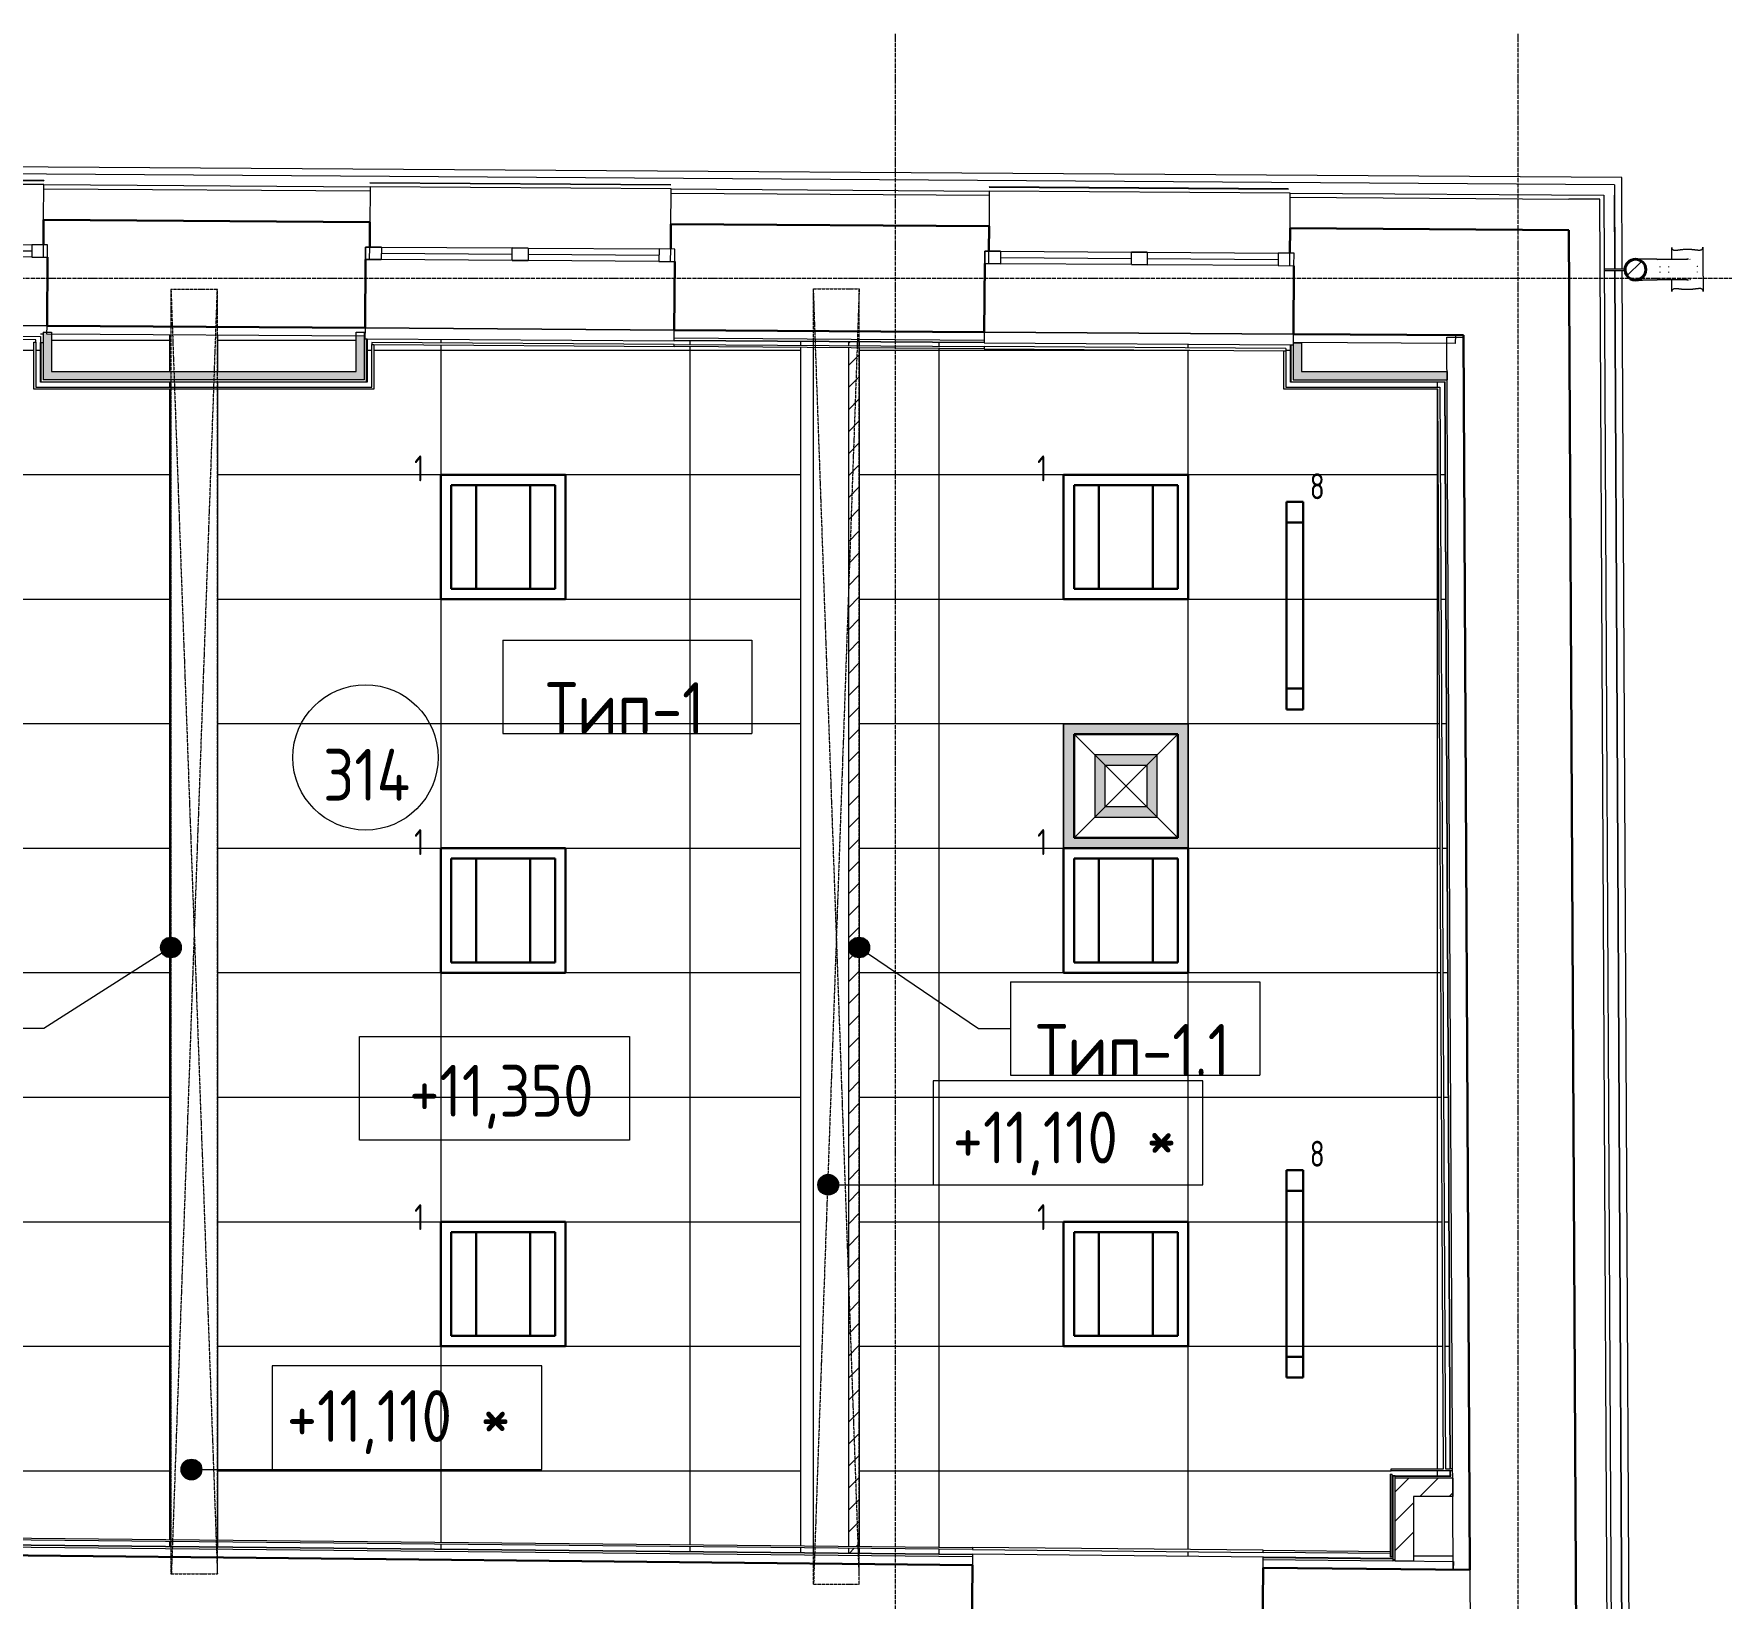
# Model space of a CAD drawing. Header units: millimetres. Extents: x -10438 to 68527, y -5058 to 44223.
# Drawn here: x -4152 to 3978, y 36684 to 44223 of the extents above; entities that cross this region are included whole.
import ezdxf

# ---------------------------------------------------------------- set-up
doc = ezdxf.new("R2010")
doc.units = ezdxf.units.MM
for name, pattern in [('ADSK_Линия сетки', [25, 20, -2.5, 0, -2.5]), ('ADSK_Штрих_ш3 п1_5', [4.5, 3, -1.5]), ('ADSK_Штрихпунктирная 2 точки_ш15 п1_5 п1_5 п1_5', [19.5, 15, -1.5, 0, -1.5, 0, -1.5])]:
    doc.linetypes.add(name, pattern=pattern)
for name, color, linetype, lineweight in [('_ Окна', 7, 'Continuous', 9), ('Аннотация', 7, 'Continuous', 20), ('Каркас', 7, 'Continuous', 18), ('Марки', 7, 'Continuous', 20), ('Марки помещений', 7, 'Continuous', 20), ('Обобщенные модели', 7, 'Continuous', 18), ('Окна', 7, 'Continuous', 9), ('Оси', 7, 'Continuous', 9), ('Отметки', 7, 'Continuous', 9), ('Потолки', 7, 'Continuous', 9), ('Потолки штриховка', 7, 'Continuous', 9), ('Стены внутренние', 7, 'Continuous', 18), ('Стены наружные', 7, 'Continuous', 18), ('Стены несущие', 7, 'Continuous', 30), ('Стены отделка', 7, 'Continuous', 30), ('Стены штриховка', 7, 'Continuous', 9), ('Узлы', 7, 'Continuous', 18)]:
    doc.layers.add(name, color=color, linetype=linetype, lineweight=lineweight)
doc.layers.add('Линии', color=7, linetype='Continuous', lineweight=9, true_color=0x00a600)
doc.styles.add('GOST Common_1', font='GOST_Common.ttf', dxfattribs={"width": 0.9, "height": 250})
doc.styles.add('GOST Common_2', font='GOST_Common.ttf', dxfattribs={"width": 0.9, "height": 250})
doc.styles.add('GOST Common_4', font='GOST_Common.ttf', dxfattribs={"width": 0.8, "height": 350})
doc.styles.add('GOST Common_B', font='', dxfattribs={"width": 0.9, "height": 250})
doc.styles.get('GOST Common_B').set_extended_font_data('GOST Common', bold=True)
pattern_1 = [(45, (0, 0), (-70.71068, 70.71068), [])]

# ---------------------------------------------------------------- blocks, each defined once
blk = doc.blocks.new('Водосток - Тип 1 _карниз больше 490мм_-5145492-План потолков 3-го этажа')
at = {"layer": 'Обобщенные модели', "lineweight": 9}
h = blk.add_hatch(dxfattribs=at)
h.set_pattern_fill('FP_11', color=256, style=0, pattern_type=2)
h.set_pattern_definition([(134.709, (43192.47, -3623.99), (-106.60335, -105.52595), [])])
h.paths.add_polyline_path([(173.7, 148.9), (172.8, 173.1), (162.4, 192.5), (144.7, 205.5), (125, 210), (103.3, 205), (85.9, 191.2), (76.3, 171.1), (76.5, 148.3), (85.9, 128.8), (103.3, 115), (125, 110), (146.7, 115), (164.1, 128.8)])
at = {"layer": 'Обобщенные модели'}
for p, q in [((18.8, 485), (24.9, 485)), ((225.1, 485), (231.2, 485)), ((24.9, 335), (18.8, 335)), ((231.2, 335), (225.1, 335)), ((75, 263.8), (75, 306.4)), ((75, 263.8), (75, 306.2)), ((75, 263.6), (75, 306.2)), ((175, 306.4), (175, 263.8)), ((175, 306.2), (175, 263.8)), ((175, 306.2), (175, 263.6)), ((120, 10), (120, 109.1)), ((130, 109.1), (130, 10))]:
    blk.add_line(p, q, dxfattribs=at)
at = {"layer": 'Обобщенные модели', "flags": 128}
for points in [[(75, 306.4), (75, 312), (75, 317.6), (75, 323.1), (75, 328.5), (75, 333.8), (75, 338.9), (75, 344), (75, 348.9), (75, 353.6), (75, 358.2), (75, 362.7), (75, 367), (75, 371.1), (75, 375.1), (75, 378.8), (75, 382.4), (75, 385.7), (75, 388.9), (75, 391.9), (75, 394.6), (75, 397.2), (75, 399.5), (75, 401.6), (75, 403.4), (75, 405.1), (75, 406.5), (75, 407.7), (75, 408.6), (75, 409.3), (75, 409.8), (75, 410), (75, 410)], [(175, 410), (175, 409.9), (175, 409.5), (175, 408.9), (175, 408.1), (175, 407), (175, 405.7), (175, 404.2), (175, 402.4), (175, 400.4), (175, 398.2), (175, 395.7), (175, 393), (175, 390.2), (175, 387.1), (175, 383.8), (175, 380.3), (175, 376.6), (175, 372.8), (175, 368.7), (175, 364.5), (175, 360.1), (175, 355.6), (175, 350.9), (175, 346), (175, 341), (175, 335.9), (175, 330.7), (175, 325.4), (175, 319.9), (175, 314.4), (175, 308.7), (175, 306.4)], [(75, 263.6), (75, 258), (75, 252.4), (75, 246.9), (75, 241.5), (75, 236.2), (75, 231.1), (75, 226), (75, 221.1), (75, 216.4), (75, 211.8), (75, 207.3), (75, 203), (75, 198.9), (75, 194.9), (75, 191.2), (75, 187.6), (75, 184.3), (75, 181.1), (75, 178.1), (75, 175.4), (75, 173)], [(175, 173), (175, 174.3), (175, 177), (175, 179.8), (175, 182.9), (175, 186.2), (175, 189.7), (175, 193.4), (175, 197.2), (175, 201.3), (175, 205.5), (175, 209.9), (175, 214.4), (175, 219.1), (175, 224), (175, 229), (175, 234.1), (175, 239.3), (175, 244.6), (175, 250.1), (175, 255.6), (175, 261.3), (175, 263.6)]]:
    blk.add_lwpolyline(points, dxfattribs=at)
at = {"layer": 'Обобщенные модели'}
for centre, radius, start, end in [((125, 410), 50, 174.54437, 183.38559), ((125, 410), 50, 165, 166.67519), ((125, 410), 50, 103.32484, 106.67517), ((125, 410), 50, 73.32483, 76.67516), ((125, 410), 50, 13.32481, 16.67513), ((125, 410), 50, 356.72694, 5.45563), ((125, 160), 52, 90, 270), ((125, 160), 52, 270, 90)]:
    blk.add_arc(centre, radius, start, end, dxfattribs=at)
at = {"layer": 'Обобщенные модели', "lineweight": 40}
for start, end in [(90, 270), (270, 90)]:
    blk.add_arc((125, 160), 50, start, end, dxfattribs=at)
at = {"layer": 'Обобщенные модели'}
for centre, start_param, end_param in [((125, 306.2), 2.808758, 2.879793), ((125, 306.2), 2.808758, 2.879793), ((125, 263.8), 2.810841, 2.879793), ((125, 263.8), 2.810841, 2.879793), ((125, 306.2), 1.803497, 1.861695), ((125, 306.2), 1.803497, 1.861695), ((125, 263.8), 1.803497, 1.861695), ((125, 263.8), 1.803497, 1.861695), ((125, 306.2), 1.279898, 1.338096), ((125, 306.2), 1.279898, 1.338096), ((125, 263.8), 1.279898, 1.338096), ((125, 263.8), 1.279898, 1.338096)]:
    blk.add_ellipse(centre, major_axis=(50, 0), ratio=0.309017, start_param=start_param, end_param=end_param, dxfattribs=at)
for points, knots in [([(18.8, 335), (21.1, 335), (25.1, 335.7), (28.9, 338.6), (30.8, 342.1), (31.6, 344.9), (32, 347.4), (32.1, 349.4), (32.2, 351.5), (32.2, 353.8), (32.1, 356.2), (31.9, 358.7), (31.6, 361.4), (31.3, 364.1), (31, 367), (30.6, 369.9), (30.2, 372.9), (29.8, 376), (29.4, 379.2), (29, 382.4), (28.7, 385.7), (28.3, 390.2), (27.8, 395.9), (27.4, 405.3), (27.4, 414.8), (27.8, 424.1), (28.3, 429.8), (28.7, 434.3), (29, 437.6), (29.4, 440.8), (29.8, 444), (30.2, 447.1), (30.6, 450.1), (31, 453.1), (31.3, 455.9), (31.6, 458.6), (31.9, 461.3), (32.1, 463.8), (32.2, 466.2), (32.2, 468.5), (32.1, 470.6), (32, 472.7), (31.6, 475.1), (30.8, 477.9), (28.9, 481.5), (25.1, 484.3), (21.1, 485), (18.8, 485)], [-1, -1, -1, -1, -0.941176, -0.882353, -0.852941, -0.823529, -0.808824, -0.794118, -0.779412, -0.764706, -0.75, -0.735294, -0.720588, -0.705882, -0.691176, -0.676471, -0.661765, -0.647059, -0.632353, -0.617647, -0.602941, -0.588235, -0.558824, -0.529412, -0.470588, -0.441176, -0.411765, -0.397059, -0.382353, -0.367647, -0.352941, -0.338235, -0.323529, -0.308824, -0.294118, -0.279412, -0.264706, -0.25, -0.235294, -0.220588, -0.205882, -0.191176, -0.176471, -0.147059, -0.117647, -0.058824, 0, 0, 0, 0]), ([(18.8, 485), (22.1, 485), (28.9, 485), (39.4, 485), (48.4, 485), (56, 485), (60.8, 485), (64.9, 485), (67.9, 485), (71, 485), (74.3, 485), (77.6, 485), (81, 485), (83.9, 485), (86.4, 485), (88.2, 485), (90.2, 485), (92.8, 485), (96.1, 485), (99.6, 485), (102.5, 485), (104.8, 485), (107.1, 485), (110.3, 485), (116, 485), (121.3, 485), (125, 485)], [-1, -1, -1, -1, -0.875, -0.75, -0.625, -0.5625, -0.5, -0.46875, -0.4375, -0.40625, -0.375, -0.34375, -0.3125, -0.28125, -0.265625, -0.25, -0.234375, -0.21875, -0.1875, -0.15625, -0.140625, -0.125, -0.109375, -0.09375, -0.0625, 0, 0, 0, 0]), ([(125, 485), (128.7, 485), (134, 485), (139.7, 485), (142.9, 485), (145.2, 485), (147.5, 485), (150.4, 485), (153.9, 485), (157.2, 485), (159.8, 485), (161.8, 485), (163.6, 485), (166.1, 485), (169, 485), (172.4, 485), (175.7, 485), (179, 485), (182.1, 485), (185.1, 485), (189.2, 485), (194, 485), (201.6, 485), (210.6, 485), (221.1, 485), (227.9, 485), (231.2, 485)], [-1, -1, -1, -1, -0.9375, -0.90625, -0.890625, -0.875, -0.859375, -0.84375, -0.8125, -0.78125, -0.765625, -0.75, -0.734375, -0.71875, -0.6875, -0.65625, -0.625, -0.59375, -0.5625, -0.53125, -0.5, -0.4375, -0.375, -0.25, -0.125, 0, 0, 0, 0]), ([(231.2, 485), (228.9, 485), (224.9, 484.3), (221.1, 481.4), (219.2, 477.9), (218.4, 475.1), (218, 472.6), (217.9, 470.6), (217.8, 468.5), (217.8, 466.2), (217.9, 463.8), (218.1, 461.3), (218.4, 458.6), (218.7, 455.9), (219, 453), (219.4, 450.1), (219.8, 447.1), (220.2, 444), (220.6, 440.8), (221, 437.6), (221.3, 434.3), (221.7, 429.8), (222.2, 424.1), (222.6, 414.7), (222.6, 405.2), (222.2, 395.9), (221.7, 390.2), (221.3, 385.7), (221, 382.4), (220.6, 379.2), (220.2, 376), (219.8, 372.9), (219.4, 369.9), (219, 366.9), (218.7, 364.1), (218.4, 361.4), (218.1, 358.7), (217.9, 356.2), (217.8, 353.8), (217.8, 351.5), (217.9, 349.4), (218, 347.3), (218.4, 344.9), (219.2, 342.1), (221.1, 338.5), (224.9, 335.7), (228.9, 335), (231.2, 335)], [-1, -1, -1, -1, -0.941176, -0.882353, -0.852941, -0.823529, -0.808824, -0.794118, -0.779412, -0.764706, -0.75, -0.735294, -0.720588, -0.705882, -0.691176, -0.676471, -0.661765, -0.647059, -0.632353, -0.617647, -0.602941, -0.588235, -0.558824, -0.529412, -0.470588, -0.441176, -0.411765, -0.397059, -0.382353, -0.367647, -0.352941, -0.338235, -0.323529, -0.308824, -0.294118, -0.279412, -0.264706, -0.25, -0.235294, -0.220588, -0.205882, -0.191176, -0.176471, -0.147059, -0.117647, -0.058824, 0, 0, 0, 0]), ([(74.3, 335), (73.2, 335), (71, 335), (67.9, 335), (64.9, 335), (60.8, 335), (56, 335), (48.4, 335), (39.4, 335), (28.9, 335), (22.1, 335), (18.8, 335)], [-0.625, -0.625, -0.625, -0.625, -0.59375, -0.5625, -0.53125, -0.5, -0.4375, -0.375, -0.25, -0.125, 0, 0, 0, 0]), ([(231.2, 335), (227.9, 335), (221.1, 335), (210.6, 335), (201.6, 335), (194, 335), (189.2, 335), (185.1, 335), (182.1, 335), (179, 335), (176.8, 335), (175.7, 335)], [-1, -1, -1, -1, -0.875, -0.75, -0.625, -0.5625, -0.5, -0.46875, -0.4375, -0.40625, -0.375, -0.375, -0.375, -0.375])]:
    blk.add_open_spline(points, degree=3, knots=knots, dxfattribs=at)
blk = doc.blocks.new('окна_rehau_двупольное_2_фрамуги - 1490х2400 и 2410 _нов_ ок8-2177784-План потолков 3-го этажа')
at = {"layer": '_ Окна', "lineweight": 18}
for p, q in [((-745, 75), (-745, 135)), ((-745, 135), (-669, 135)), ((-669, 135), (-669, 75)), ((-38, 75), (-38, 135)), ((-38, 135), (38, 135)), ((38, 135), (38, 75)), ((669, 135), (669, 75)), ((745, 135), (669, 135)), ((745, 75), (745, 135)), ((-669, 75), (-745, 75)), ((38, 75), (-38, 75)), ((669, 75), (745, 75))]:
    blk.add_line(p, q, dxfattribs=at)
at = {"layer": '_ Окна'}
for p, q in [((-725, 75), (-725, 135)), ((-669, 105), (-38, 105)), ((38, 105), (669, 105)), ((725, 75), (725, 135))]:
    blk.add_line(p, q, dxfattribs=at)
at = {"layer": 'Окна'}
for p, q in [((-745, 135), (-745, 75)), ((-669, 135), (-745, 135)), ((-669, 135), (-38, 135)), ((38, 135), (-38, 135)), ((38, 135), (669, 135)), ((745, 135), (669, 135)), ((745, 75), (745, 135)), ((-745, 75), (-669, 75)), ((-38, 75), (-669, 75)), ((-38, 75), (38, 75)), ((669, 75), (38, 75)), ((669, 75), (745, 75))]:
    blk.add_line(p, q, dxfattribs=at)
blk = doc.blocks.new('ADSK_Марка_Помещение_ОдноЗначение - Номер-159740-План потолков 3-го этажа')
at = {"layer": 'Марки помещений'}
blk.add_circle((0, 0), 3.5, dxfattribs=at)
blk = doc.blocks.new('Высотные отметки - Рамка-12095-План потолков 3-го этажа')
at = {"layer": 'Аннотация'}
for p, q in [((-6.5, 0), (-6.5, 5)), ((-6.5, 5), (6.5, 5)), ((6.5, 5), (6.5, 0)), ((6.5, 0), (-6.5, 0))]:
    blk.add_line(p, q, dxfattribs=at)
blk = doc.blocks.new('ADSK_Марка_Потолок - ADSK_Марка и Смещение от уровня-155896-План потолков 3-го этажа')
at = {"layer": 'Марки'}
for p, q in [((-6, 4.5), (-6, 0)), ((-6, 4.5), (6, 4.5)), ((6, 4.5), (6, 0)), ((-6, 0), (6, 0))]:
    blk.add_line(p, q, dxfattribs=at)

msp = doc.modelspace()

# ---------------------------------------------------------------- hatches: boundary and pattern name
at = {"layer": 'Марки'}
h = msp.add_hatch(color=256, dxfattribs=at)
edge = h.paths.add_edge_path()
edge.add_arc((-3490.715, 39819.76), 50, 0, 360)
h = msp.add_hatch(color=256, dxfattribs=at)
edge = h.paths.add_edge_path()
edge.add_arc((-175, 39819.76), 50, 0, 360)
at = {"layer": 'Отметки'}
h = msp.add_hatch(color=256, dxfattribs=at)
edge = h.paths.add_edge_path()
edge.add_arc((-324.415, 38676.509), 50, 0, 360)
h = msp.add_hatch(color=256, dxfattribs=at)
edge = h.paths.add_edge_path()
edge.add_arc((-3391.974, 37304.133), 50, 0, 360)
at = {"layer": 'Потолки штриховка', "lineweight": 18}
h = msp.add_hatch(dxfattribs=at)
h.set_pattern_fill('FP_13', color=256, style=0, pattern_type=2)
h.set_pattern_definition([(0, (-2190, 39698), (0, -600), []), (270, (-2190, 39698), (-1200, -7e-14), [])])
h.paths.add_polyline_path([(2672.568, 37274.273), (2674.579, 37272.273), (2674.401, 37274.273)])
h.paths.add_polyline_path([(2395.765, 36875.811), (2395.765, 37274.982), (2672.568, 37274.273), (2672.401, 37297.273), (2387.765, 37297.273), (2387.765, 37307.273), (2639.4, 37307.273), (2612.903, 42510.38), (1870.708, 42510.38), (1870.708, 42695.535), (-175, 42709.295), (-175, 36934.428), (2382.765, 36908.942), (2382.765, 37282.273), (2392.765, 37282.273), (2392.765, 36883.891), (2382.765, 36883.891), (2382.498, 36898.944), (-175, 36924.428), (-175, 36901.426), (2395.325, 36875.815)])
h.paths.add_polyline_path([(-457.109, 36904.237), (-457.109, 36927.239), (-3267.109, 36955.238), (-3267.109, 36932.237), (-1050.043, 36910.146)])
h.paths.add_polyline_path([(-3497.109, 36934.529), (-3497.109, 36957.53), (-4251.225, 36965.044), (-4251.225, 36942.043), (-3511.93, 36934.676)])
h.paths.add_polyline_path([(-457.109, 36937.239), (-457.109, 42711.193), (-2513.156, 42725.022), (-2513.156, 42510.38), (-3267.109, 42510.38), (-3267.109, 36965.239), (-1050.043, 36943.147)])
h.paths.add_polyline_path([(-3497.109, 36967.53), (-3497.109, 42510.38), (-4151.697, 42510.38), (-4151.697, 42738.424), (-6332.788, 42753.094), (-6332.788, 37579.64), (-4690.225, 37579.64), (-4690.225, 37540.64), (-4251.225, 37540.64), (-4251.225, 36975.044), (-3552.688, 36968.084)])
h.paths.add_polyline_path([(2645.786, 42543.38), (2647.725, 42545.38), (2645.776, 42545.38)])
h.paths.add_polyline_path([(2672.401, 37307.273), (2645.776, 42543.38), (1905.708, 42543.38), (1905.708, 42545.38), (1903.708, 42545.38), (1903.708, 42723.314), (-175, 42737.296), (-175, 42719.295), (1880.708, 42705.468), (1880.708, 42520.38), (2622.903, 42520.38), (2649.4, 37307.273), (2656.682, 37307.273)])
h.paths.add_polyline_path([(-4723.225, 37540.64), (-4700.225, 37540.64), (-4700.225, 37569.64), (-6332.788, 37569.64), (-6332.788, 37546.64), (-4725.225, 37546.64), (-4725.225, 37544.64), (-4723.225, 37544.52)])
h.paths.add_polyline_path([(-6365.788, 37546.64), (-6342.788, 37546.64), (-6342.788, 42753.161), (-6365.788, 42753.094), (-6365.788, 37567.136)])
h.paths.add_polyline_path([(-6367.788, 37544.64), (-6365.788, 37544.64), (-6365.788, 37546.64)])
h.paths.add_polyline_path([(-3497.109, 42520.38), (-3497.109, 42543.38), (-4116.697, 42543.38), (-4116.697, 42545.38), (-4118.697, 42545.382), (-4118.697, 42763.822), (-6365.788, 42778.937), (-6365.788, 42763.316), (-4141.697, 42748.356), (-4141.697, 42520.38), (-3502.372, 42520.38)])
h.paths.add_polyline_path([(-2562.559, 42520.38), (-2523.156, 42520.38), (-2523.156, 42735.09), (-457.109, 42721.193), (-457.109, 42739.194), (-2546.156, 42753.245), (-2546.156, 42545.38), (-2548.156, 42545.38), (-2548.156, 42543.38), (-3267.109, 42543.38), (-3267.109, 42520.38)])
h.paths.add_polyline_path([(-2555.999, 42753.311), (-2556.918, 42755.317), (-2558.156, 42755.311), (-2558.156, 42753.326), (-2556.649, 42753.316)])
h.paths.add_polyline_path([(-6365.788, 42778.937), (-6367.788, 42780.95), (-6367.788, 42778.95)])
at = {"layer": 'Потолки штриховка', "lineweight": 18, "true_color": 0x787878}
h = msp.add_hatch(dxfattribs=at)
h.set_pattern_fill('FP_50', color=8, style=0, pattern_type=2)
h.set_pattern_definition([(45, (0, 0), (-53.03301, 53.03301), [])])
h.paths.add_polyline_path([(-175, 36901.426), (-175, 36924.428), (-227.109, 36924.947), (-227.109, 36901.946)])
h.paths.add_polyline_path([(-175, 36934.428), (-175, 42709.295), (-227.109, 42709.646), (-227.109, 36934.947)])
h.paths.add_polyline_path([(-175, 42719.295), (-175.621, 42737.3), (-227.109, 42737.646), (-227.109, 42719.646), (-176.296, 42719.304)])
at = {"layer": 'Стены внутренние'}
for points in [[(-4105.544, 42595.38), (-4066.697, 42595.38), (-4066.697, 42775.473), (-4086.885, 42775.609), (-4087.616, 42784.905), (-4106.697, 42784.905), (-4106.697, 42595.38)], [(-2558.156, 42555.38), (-2558.156, 42765.326), (-2598.156, 42765.318), (-2598.156, 42555.38)], [(1955.708, 42595.38), (1955.708, 42732.98), (1915.708, 42732.98), (1915.708, 42595.38)], [(-2856.879, 42555.38), (-2598.156, 42555.38), (-2598.156, 42595.38), (-4106.697, 42595.38), (-4106.697, 42555.38), (-3218.246, 42555.38)], [(2605.459, 42555.38), (2657.305, 42555.38), (2656.682, 42595.38), (1915.708, 42595.38), (1915.708, 42555.38), (2563.629, 42555.38)]]:
    msp.add_hatch(color=256, dxfattribs=at).paths.add_polyline_path(points)
at = {"layer": 'Стены внутренние', "lineweight": 9, "true_color": 0x005b00}
h = msp.add_hatch(dxfattribs=at)
h.set_pattern_fill('FP_4', color=98, style=0, pattern_type=2)
h.set_pattern_definition(pattern_1)
h.paths.add_polyline_path([(2563.629, 37174.273), (2685.077, 37174.273), (2684.63, 37262.273), (2407.765, 37262.273), (2407.765, 37174.273), (2495.765, 37174.273)])
h = msp.add_hatch(dxfattribs=at)
h.set_pattern_fill('FP_4', color=98, style=0, pattern_type=2)
h.set_pattern_definition(pattern_1)
h.paths.add_polyline_path([(2407.765, 36862.273), (2495.765, 36862.273), (2495.765, 37174.273), (2407.765, 37174.273), (2407.765, 36863.81)])
at = {"layer": 'Узлы', "true_color": 0x939393}
h = msp.add_hatch(color=252, dxfattribs=at)
h.paths.add_polyline_path([(1360, 40298.011), (1410, 40298.011), (1410, 40898.011), (810, 40898.011), (810, 40298.011), (1082.751, 40298.011)])
h.paths.add_polyline_path([(1360, 40348.011), (860, 40348.011), (860, 40848.011), (1360, 40848.011), (1360, 40486.747)])
h.paths.add_polyline_path([(1010, 40448.011), (1260, 40448.011), (1260, 40748.011), (960, 40748.011), (960, 40448.011)])
h.paths.add_polyline_path([(1010, 40498.011), (1010, 40698.011), (1210, 40698.011), (1210, 40498.011), (1156.55, 40498.011)])

# ---------------------------------------------------------------- linework, layer by layer
at = {"layer": 'Каркас', "color": 8, "linetype": 'ADSK_Штрих_ш3 п1_5', "lineweight": 9, "true_color": 0x808080}
for p, q in [((-3497.109, 42771.642), (-3497.109, 42595.38)), ((-3267.109, 42770.095), (-3267.109, 42595.38)), ((-4066.697, 42746.289), (-3497.109, 42746.289)), ((-3267.109, 42746.069), (-2598.156, 42746.069)), ((-457.109, 42739.194), (-457.109, 42721.193)), ((-457.109, 42711.193), (-457.109, 36937.239)), ((-227.109, 42737.646), (-227.109, 42719.646)), ((-227.109, 42709.646), (-227.109, 36934.947)), ((-3497.109, 42543.38), (-3497.109, 42520.38)), ((-3267.109, 42543.38), (-3267.109, 42520.38)), ((-3497.109, 42510.38), (-3497.109, 36967.53)), ((-3267.109, 42510.38), (-3267.109, 36965.239)), ((-3497.109, 36957.53), (-3497.109, 36934.529)), ((-3267.109, 36955.238), (-3267.109, 36932.237)), ((-457.109, 36927.239), (-457.109, 36904.237)), ((-227.109, 36924.947), (-227.109, 36901.946)), ((2686.541, 36886.289), (2495.765, 36886.289))]:
    msp.add_line(p, q, dxfattribs=at)
at = {"layer": 'Линии', "color": 7, "linetype": 'ADSK_Штрихпунктирная 2 точки_ш15 п1_5 п1_5 п1_5'}
for p, q in [((-3490.715, 42990.327), (-3267.109, 36801.154)), ((-3267.109, 42990.327), (-3490.715, 42990.327)), ((-3490.715, 42990.327), (-3490.715, 36801.154)), ((-3487.109, 36801.154), (-3267.109, 42990.327)), ((-3267.109, 36801.154), (-3267.109, 42990.327)), ((-395, 36752.028), (-395, 42993.863)), ((-395, 42993.863), (-175, 42993.863)), ((-175, 36804.689), (-395, 42993.863)), ((-175, 42993.863), (-395, 36752.028)), ((-175, 36752.028), (-175, 42993.863)), ((-3490.715, 36801.154), (-3267.109, 36801.154)), ((-395, 36752.028), (-175, 36752.028))]:
    msp.add_line(p, q, dxfattribs=at)
at = {"layer": 'Линии', "color": 5, "lineweight": 30, "true_color": 0x0000ff}
for p, q in [((-2190, 42098.011), (-1590, 42098.011)), ((-2190, 41498.011), (-2190, 42098.011)), ((-1640, 42048.011), (-2140, 42048.011)), ((-2140, 42048.011), (-2140, 41548.011)), ((-2020, 42048.011), (-2020, 41548.011)), ((-1760, 42048.011), (-1760, 41548.011)), ((-1640, 41548.011), (-1640, 42048.011)), ((-1590, 42098.011), (-1590, 41498.011)), ((810, 42098.011), (1410, 42098.011)), ((810, 41498.011), (810, 42098.011)), ((1360, 42048.011), (860, 42048.011)), ((860, 42048.011), (860, 41548.011)), ((980, 42048.011), (980, 41548.011)), ((1240, 42048.011), (1240, 41548.011)), ((1360, 41548.011), (1360, 42048.011)), ((1410, 42098.011), (1410, 41498.011)), ((1883.459, 41967.171), (1963.459, 41967.171)), ((1883.459, 40967.171), (1883.459, 41967.171)), ((1963.459, 41967.171), (1963.459, 40967.171)), ((1883.459, 41867.171), (1963.459, 41867.171)), ((-2140, 41548.011), (-1640, 41548.011)), ((860, 41548.011), (1360, 41548.011)), ((-1590, 41498.011), (-2190, 41498.011)), ((1410, 41498.011), (810, 41498.011)), ((1963.459, 41067.171), (1883.459, 41067.171)), ((1963.459, 40967.171), (1883.459, 40967.171)), ((1360, 40848.011), (860, 40848.011)), ((860, 40848.011), (860, 40348.011)), ((1360, 40348.011), (1360, 40848.011)), ((860, 40348.011), (1360, 40348.011)), ((-2190, 40298.011), (-1590, 40298.011)), ((-2190, 39698.011), (-2190, 40298.011)), ((-1640, 40248.011), (-2140, 40248.011)), ((-2140, 40248.011), (-2140, 39748.011)), ((-2020, 40248.011), (-2020, 39748.011)), ((-1760, 40248.011), (-1760, 39748.011)), ((-1640, 39748.011), (-1640, 40248.011)), ((-1590, 40298.011), (-1590, 39698.011)), ((-1590, 39698.011), (-2190, 39698.011)), ((-2140, 39748.011), (-1640, 39748.011)), ((1883.459, 38747.171), (1963.459, 38747.171)), ((1883.459, 37747.171), (1883.459, 38747.171)), ((1963.459, 38747.171), (1963.459, 37747.171)), ((1883.459, 38647.171), (1963.459, 38647.171)), ((-2190, 38498.011), (-1590, 38498.011)), ((-2190, 37898.011), (-2190, 38498.011)), ((-1590, 38498.011), (-1590, 37898.011)), ((810, 38498.011), (1410, 38498.011)), ((810, 37898.011), (810, 38498.011)), ((1410, 38498.011), (1410, 37898.011)), ((-1640, 38448.011), (-2140, 38448.011)), ((-2140, 38448.011), (-2140, 37948.011)), ((-2020, 38448.011), (-2020, 37948.011)), ((-1760, 38448.011), (-1760, 37948.011)), ((-1640, 37948.011), (-1640, 38448.011)), ((1360, 38448.011), (860, 38448.011)), ((860, 38448.011), (860, 37948.011)), ((980, 38448.011), (980, 37948.011)), ((1240, 38448.011), (1240, 37948.011)), ((1360, 37948.011), (1360, 38448.011)), ((-1590, 37898.011), (-2190, 37898.011)), ((-2140, 37948.011), (-1640, 37948.011)), ((1410, 37898.011), (810, 37898.011)), ((860, 37948.011), (1360, 37948.011)), ((1963.459, 37847.171), (1883.459, 37847.171)), ((1963.459, 37747.171), (1883.459, 37747.171))]:
    msp.add_line(p, q, dxfattribs=at)
at = {"layer": 'Линии', "color": 7, "lineweight": 18}
for p, q in [((810, 40898.011), (1410, 40898.011)), ((810, 40298.011), (810, 40898.011)), ((1410, 40898.011), (1410, 40298.011)), ((860, 40848.011), (1360, 40348.011)), ((1360, 40848.011), (860, 40348.011)), ((1410, 40298.011), (810, 40298.011))]:
    msp.add_line(p, q, dxfattribs=at)
at = {"layer": 'Линии', "color": 7}
for p, q in [((1410, 40898.011), (810, 40898.011)), ((810, 40898.011), (810, 40298.011)), ((1410, 40298.011), (1410, 40898.011)), ((860, 40348.011), (860, 40848.011)), ((860, 40848.011), (1360, 40848.011)), ((1360, 40848.011), (1360, 40348.011)), ((960, 40748.011), (960, 40448.011)), ((1260, 40748.011), (960, 40748.011)), ((1260, 40448.011), (1260, 40748.011)), ((1010, 40698.011), (1210, 40698.011)), ((1010, 40498.011), (1010, 40698.011)), ((1210, 40698.011), (1210, 40498.011)), ((1210, 40498.011), (1010, 40498.011)), ((960, 40448.011), (1260, 40448.011)), ((1360, 40348.011), (860, 40348.011)), ((810, 40298.011), (1410, 40298.011))]:
    msp.add_line(p, q, dxfattribs=at)
at = {"layer": 'Линии', "color": 1, "lineweight": 30, "true_color": 0xff0000}
for p, q in [((810, 40298.011), (1410, 40298.011)), ((810, 39698.011), (810, 40298.011)), ((1360, 40248.011), (860, 40248.011)), ((860, 40248.011), (860, 39748.011)), ((980, 40248.011), (980, 39748.011)), ((1240, 40248.011), (1240, 39748.011)), ((1360, 39748.011), (1360, 40248.011)), ((1410, 40298.011), (1410, 39698.011)), ((1410, 39698.011), (810, 39698.011)), ((860, 39748.011), (1360, 39748.011))]:
    msp.add_line(p, q, dxfattribs=at)
at = {"layer": 'Марки'}
for p, q in [((-3490.715, 39819.76), (-4103.743, 39428.916)), ((-175, 39819.76), (400.253, 39428.916)), ((-4103.743, 39428.916), (-4237.504, 39428.916)), ((400.253, 39428.916), (554.475, 39428.916))]:
    msp.add_line(p, q, dxfattribs=at)
for centre in [(-3490.715, 39819.76), (-175, 39819.76)]:
    msp.add_circle(centre, 50, dxfattribs=at)
at = {"layer": 'Оси', "linetype": 'ADSK_Линия сетки'}
for p, q in [((-0.435, -4258.205), (-0.435, 44222.998)), ((2999.565, -4258.205), (2999.565, 44222.998)), ((-9638.275, 43045), (56004.853, 43045))]:
    msp.add_line(p, q, dxfattribs=at)
at = {"layer": 'Отметки', "lineweight": 20}
for p, q in [((-324.415, 38676.509), (480.917, 38676.509)), ((480.917, 38676.509), (830.601, 38676.509)), ((-3391.974, 37304.133), (-2740.291, 37304.133)), ((-2740.291, 37304.133), (-2353.519, 37304.133))]:
    msp.add_line(p, q, dxfattribs=at)
at = {"layer": 'Отметки'}
for centre in [(-324.415, 38676.509), (-3391.974, 37304.133)]:
    msp.add_circle(centre, 50, dxfattribs=at)
at = {"layer": 'Потолки'}
for p, q in [((-395, 42720.775), (-395, 42738.776)), ((-395, 36936.62), (-395, 42710.775)), ((-175, 42737.296), (-175, 42719.295)), ((-175, 42709.295), (-175, 36934.428)), ((-3490.715, 42520.38), (-3490.715, 42543.38)), ((-3267.109, 42543.38), (-3267.109, 42520.38)), ((-3490.715, 36967.467), (-3490.715, 42510.38)), ((-3267.109, 42510.38), (-3267.109, 36965.239)), ((-3490.715, 36934.465), (-3490.715, 36957.466)), ((-3267.109, 36955.238), (-3267.109, 36932.237)), ((-395, 36903.619), (-395, 36926.62)), ((-175, 36924.428), (-175, 36901.211))]:
    msp.add_line(p, q, dxfattribs=at)
at = {"layer": 'Стены внутренние'}
for p, q in [((-5577.583, 42825.644), (-4087.616, 42815.638)), ((-4087.616, 42815.614), (-5577.583, 42825.636)), ((-2555.649, 42805.349), (-1065.683, 42795.343)), ((-1065.683, 42795.288), (-2555.649, 42805.31)), ((427.288, 42785.316), (1917.255, 42775.309)), ((1917.254, 42775.224), (427.288, 42785.246)), ((-4141.697, 42748.356), (-5578.037, 42758.018)), ((-4141.697, 42735.999), (-4141.697, 42748.356)), ((-1066.153, 42725.29), (-2523.156, 42735.09)), ((-2523.156, 42735.09), (-2523.156, 42725.089)), ((-2513.156, 42725.022), (-1066.22, 42715.29)), ((426.751, 42705.248), (1870.708, 42695.535)), ((1880.708, 42705.468), (426.818, 42715.247)), ((1880.708, 42705.468), (1880.708, 42695.468)), ((2382.765, 37282.273), (2382.765, 36908.942)), ((2382.765, 37282.273), (2392.765, 37282.273)), ((2392.765, 36883.891), (2392.765, 37282.273)), ((371.519, 36918.982), (1771.45, 36905.033)), ((1771.549, 36915.032), (371.619, 36928.981)), ((2382.765, 36898.941), (2382.765, 36883.891)), ((2392.765, 36883.891), (2382.765, 36883.891))]:
    msp.add_line(p, q, dxfattribs=at)
at = {"layer": 'Стены наружные'}
for p, q in [((3498.384, 43529.707), (-7182.788, 43601.457)), ((3463.55, 43494.941), (-7147.788, 43566.206)), ((-4103.049, 43495.757), (-5553.016, 43505.495)), ((-5552.889, 43524.494), (-4102.921, 43514.756)), ((-4102.915, 43515.756), (-5552.882, 43525.494)), ((-4102.915, 43515.756), (-4102.921, 43514.756)), ((-2532.948, 43505.212), (-2532.955, 43504.212)), ((-2532.955, 43504.212), (-1082.988, 43494.474)), ((-1082.981, 43495.474), (-2532.948, 43505.212)), ((-1082.988, 43494.474), (-1082.981, 43495.474)), ((3463.55, 43494.941), (3463.214, 43444.942)), ((3463.559, 43494.94), (3465.604, 43090.468)), ((3500.604, 43090.646), (3498.384, 43529.707)), ((-1081.115, 43475.462), (-2531.083, 43485.2)), ((1901.822, 43455.428), (451.855, 43465.166)), ((451.989, 43485.165), (451.982, 43484.165)), ((451.982, 43484.165), (1892.07, 43474.494)), ((1892.077, 43475.494), (451.989, 43485.165)), ((1892.077, 43475.494), (1892.07, 43474.494)), ((3465.016, 43090.465), (3463.214, 43444.942)), ((3540.011, 28336.01), (3465.064, 43080.984)), ((3465.652, 43080.985), (3540.209, 28336.011)), ((3575.209, 28336.189), (3500.653, 43080.959)), ((-5577.932, 42773.637), (-4118.697, 42763.822)), ((-4106.697, 42775.742), (-4118.697, 42775.823)), ((-4118.697, 42763.822), (-4118.697, 42735.845)), ((-2555.985, 42755.311), (-2555.999, 42753.311)), ((-2546.156, 42753.245), (-1066.032, 42743.289)), ((426.939, 42733.247), (1903.708, 42723.314)), ((1915.708, 42735.234), (1915.708, 42732.98)), ((2395.765, 37274.982), (2395.765, 36869.751)), ((2395.765, 37274.982), (2407.765, 37274.982)), ((2395.765, 37274.273), (2407.765, 37274.273)), ((2407.765, 36863.691), (2407.765, 37274.982)), ((2395.325, 36875.815), (371.29, 36895.983)), ((1771.101, 36870.034), (1771.221, 36882.034)), ((1771.101, 36870.034), (2395.206, 36863.816)), ((2395.325, 36875.815), (2395.206, 36863.816)), ((2407.765, 36869.751), (2395.765, 36869.751)), ((2407.765, 36863.691), (2395.765, 36863.81))]:
    msp.add_line(p, q, dxfattribs=at)
at = {"layer": 'Стены несущие'}
for p, q in [((-4104.997, 43205.763), (-4104.191, 43325.761)), ((-2532.224, 43315.203), (-4104.191, 43325.761)), ((-2532.224, 43315.203), (-2533.03, 43195.206)), ((-1083.063, 43185.468), (-1082.257, 43305.465)), ((450.713, 43295.17), (-1082.257, 43305.465)), ((450.713, 43295.17), (449.907, 43175.173)), ((1899.874, 43165.435), (1900.68, 43285.432)), ((3244.068, 43276.41), (1900.68, 43285.432)), ((3283.744, 35470.66), (3244.068, 43276.41)), ((-4087.616, 42815.638), (-4085.4, 43145.63)), ((-2553.433, 43135.342), (-2555.649, 42805.349)), ((-1065.683, 42795.343), (-1063.466, 43125.335)), ((429.504, 43115.308), (427.288, 42785.316)), ((1917.255, 42775.309), (1919.471, 43105.302)), ((-4086.616, 42815.631), (-4087.616, 42815.638)), ((-2555.649, 42805.349), (-4086.616, 42815.631)), ((427.288, 42785.316), (-1065.683, 42795.343)), ((2736.636, 42769.806), (1917.255, 42775.309)), ((2766.878, 36820.11), (2736.636, 42769.806)), ((370.772, 36843.986), (-6417.788, 36911.628)), ((370.772, 36843.986), (366.986, 36464.005)), ((1766.916, 36450.055), (1770.702, 36830.036)), ((2766.878, 36820.11), (1770.702, 36830.036))]:
    msp.add_line(p, q, dxfattribs=at)
at = {"layer": 'Стены отделка', "lineweight": 9}
for p, q in [((-4104.191, 43325.761), (-4103.049, 43495.757)), ((-4103.049, 43495.757), (-2531.083, 43485.2)), ((-2531.217, 43465.2), (-2532.224, 43315.203)), ((-2531.083, 43485.2), (-2531.217, 43465.2)), ((-1082.257, 43305.465), (-1081.25, 43455.462)), ((-1081.25, 43455.462), (-1081.115, 43475.462)), ((-1081.115, 43475.462), (451.855, 43465.166)), ((451.72, 43445.167), (450.713, 43295.17)), ((451.855, 43465.166), (451.72, 43445.167)), ((1900.68, 43285.432), (1901.688, 43435.429)), ((1901.688, 43435.429), (1901.822, 43455.428)), ((1901.822, 43455.428), (3413.212, 43445.278)), ((3393.313, 43425.411), (3243.305, 43426.418)), ((3413.212, 43445.278), (3453.742, 35471.524)), ((-4106.697, 42784.905), (-4066.697, 42784.905)), ((-4106.697, 42784.905), (-4106.697, 42555.38)), ((-4087.885, 42775.615), (-4087.616, 42815.614)), ((-4086.885, 42775.609), (-4087.885, 42775.615)), ((-4087.616, 42815.614), (-2555.649, 42805.31)), ((-2555.918, 42765.311), (-4086.885, 42775.609)), ((-4066.697, 42784.905), (-4066.697, 42595.38)), ((-2598.156, 42595.38), (-2598.156, 42784.905)), ((-2598.156, 42784.905), (-2558.156, 42784.905)), ((-2558.156, 42555.38), (-2558.156, 42784.905)), ((-2555.649, 42805.31), (-2555.999, 42753.311)), ((-1066.032, 42743.289), (-1065.683, 42795.288)), ((-1065.683, 42795.288), (427.288, 42785.246)), ((427.288, 42785.246), (426.939, 42733.247)), ((1916.985, 42735.225), (1917.254, 42775.224)), ((1917.254, 42775.224), (2697.108, 42769.979)), ((2697.108, 42769.979), (2696.839, 42729.98)), ((-4151.697, 42510.38), (-4151.697, 42736.066)), ((-4151.697, 42736.066), (-4141.697, 42735.999)), ((-4141.697, 42735.999), (-4141.697, 42520.38)), ((-4118.697, 42545.38), (-4118.697, 42735.845)), ((-4118.697, 42735.845), (-4106.697, 42735.764)), ((-2555.999, 42753.311), (-2546.156, 42753.245)), ((-2546.156, 42753.245), (-2546.156, 42545.38)), ((-2523.156, 42520.38), (-2523.156, 42725.089)), ((-2523.156, 42725.089), (-2513.156, 42725.022)), ((-2513.156, 42725.022), (-2513.156, 42510.38)), ((-1066.22, 42715.29), (-1066.153, 42725.29)), ((426.751, 42705.248), (-1066.22, 42715.29)), ((-1066.153, 42725.29), (426.818, 42715.247)), ((426.939, 42733.247), (-1066.032, 42743.289)), ((426.818, 42715.247), (426.751, 42705.248)), ((1870.708, 42510.38), (1870.708, 42695.535)), ((1870.708, 42695.535), (1880.708, 42695.468)), ((1880.708, 42695.468), (1880.708, 42520.38)), ((1903.708, 42545.38), (1903.708, 42723.314)), ((1903.708, 42723.314), (1915.708, 42723.233)), ((1915.708, 42732.98), (1955.708, 42732.98)), ((1915.708, 42732.98), (1915.708, 42555.38)), ((2696.839, 42729.98), (1916.985, 42735.225)), ((1955.708, 42732.98), (1955.708, 42595.38)), ((2656.682, 42760.683), (2736.681, 42761.09)), ((2686.879, 36819.704), (2656.682, 42760.683)), ((-4141.697, 42520.38), (-2523.156, 42520.38)), ((-2548.156, 42543.38), (-4116.697, 42543.38)), ((-2558.156, 42555.38), (-4106.697, 42555.38)), ((-4066.697, 42595.38), (-2598.156, 42595.38)), ((1880.708, 42520.38), (2622.903, 42520.38)), ((2645.786, 42543.38), (1905.708, 42543.38)), ((1915.708, 42555.38), (2657.726, 42555.38)), ((1955.708, 42595.38), (2657.305, 42595.38)), ((2622.903, 42520.38), (2649.4, 37307.273)), ((2672.401, 37307.273), (2645.786, 42543.38)), ((2657.305, 42595.38), (2657.305, 42555.38)), ((-2513.156, 42510.38), (-4151.697, 42510.38)), ((2612.954, 42510.38), (1870.708, 42510.38)), ((2639.4, 37307.273), (2612.954, 42510.38)), ((2387.765, 37297.273), (2387.765, 37307.273)), ((2387.765, 37307.273), (2639.4, 37307.273)), ((2672.451, 37297.273), (2387.765, 37297.273)), ((2407.765, 37274.273), (2672.568, 37274.273)), ((2685.345, 37262.273), (2407.765, 37262.273)), ((2649.4, 37307.273), (2672.401, 37307.273)), ((2672.568, 37274.273), (2672.451, 37297.273)), ((2685.345, 37262.273), (2685.345, 37174.273)), ((2495.765, 37174.273), (2495.765, 36862.273)), ((2685.345, 37174.273), (2495.765, 37174.273)), ((-4690.225, 36979.419), (371.619, 36928.981)), ((371.519, 36918.982), (-4690.225, 36969.418)), ((-4690.225, 36946.417), (371.29, 36895.983)), ((371.619, 36928.981), (371.519, 36918.982)), ((1771.45, 36905.033), (1771.549, 36915.032)), ((1771.549, 36915.032), (2382.765, 36908.942)), ((371.29, 36895.983), (370.772, 36843.986)), ((1770.702, 36830.036), (1771.221, 36882.034)), ((2382.765, 36898.941), (1771.45, 36905.033)), ((2382.765, 36908.942), (2382.765, 36898.941)), ((2395.325, 36875.815), (2395.765, 36875.811)), ((2395.765, 36869.751), (2395.765, 36863.81)), ((2407.765, 36862.273), (2407.765, 36863.691)), ((2407.765, 36863.691), (2687.383, 36860.904)), ((2495.765, 36862.273), (2407.765, 36862.273)), ((2687.383, 36860.904), (2686.985, 36820.906)), ((2766.878, 36820.11), (2686.879, 36819.704))]:
    msp.add_line(p, q, dxfattribs=at)
at = {"layer": 'Стены штриховка'}
for p, q in [((-4103.183, 43475.757), (-2531.217, 43465.2)), ((-1081.25, 43455.462), (451.72, 43445.167)), ((1901.688, 43435.429), (3243.305, 43426.418)), ((3433.742, 35471.422), (3393.313, 43425.411)), ((-4116.697, 42543.38), (-4116.697, 42735.831)), ((-2548.156, 42543.38), (-2548.156, 42753.258)), ((426.952, 42735.247), (-1066.019, 42745.289)), ((427.019, 42745.247), (-1065.952, 42755.289)), ((1905.708, 42543.38), (1905.708, 42723.301)), ((-4118.697, 42545.38), (-2546.156, 42545.38)), ((-4118.697, 42543.38), (-4118.697, 42545.38)), ((-4116.697, 42543.38), (-4118.697, 42543.38)), ((-2546.156, 42543.38), (-2548.156, 42543.38)), ((-2546.156, 42545.38), (-2546.156, 42543.38)), ((1903.708, 42545.38), (2647.776, 42545.38)), ((1903.708, 42543.38), (1903.708, 42545.38)), ((1905.708, 42543.38), (1903.708, 42543.38)), ((2674.401, 37307.273), (2647.776, 42545.38)), ((2407.765, 37272.273), (2674.579, 37272.273)), ((2684.401, 37307.273), (2672.401, 37307.273)), ((2684.452, 37297.273), (2672.451, 37297.273)), ((2674.579, 37272.273), (2674.452, 37297.273)), ((371.17, 36883.984), (-4725.225, 36934.765)), ((-4690.225, 36944.417), (371.27, 36893.983)), ((1771.201, 36880.034), (2395.765, 36873.811)), ((2395.765, 36863.81), (2395.206, 36863.816)), ((2766.878, 36820.11), (2768.81, 36440.072))]:
    msp.add_line(p, q, dxfattribs=at)

# ---------------------------------------------------------------- block references
at = {"layer": 'Марки', "xscale": 99.99999999999993, "yscale": 99.99999999999993, "zscale": 99.99999999999993}
for p in [(-1292.203, 40850.653), (1154.475, 39203.916)]:
    msp.add_blockref('ADSK_Марка_Потолок - ADSK_Марка и Смещение от уровня-155896-План потолков 3-го этажа', p, dxfattribs=at)
at = {"layer": 'Марки помещений', "xscale": 99.99999999999993, "yscale": 99.99999999999993, "zscale": 99.99999999999993}
msp.add_blockref('ADSK_Марка_Помещение_ОдноЗначение - Номер-159740-План потолков 3-го этажа', (-2553.689, 40735.506), dxfattribs=at)
at = {"layer": 'Обобщенные модели', "rotation": 270.2912255442424}
msp.add_blockref('Водосток - Тип 1 _карниз больше 490мм_-5145492-План потолков 3-го этажа', (3404.406, 43210.329), dxfattribs=at)
at = {"layer": 'Окна', "rotation": 359.6152078770644}
for p in [(-4830.887, 43075.635), (-1808.953, 43055.34), (1173.984, 43035.307)]:
    msp.add_blockref('окна_rehau_двупольное_2_фрамуги - 1490х2400 и 2410 _нов_ ок8-2177784-План потолков 3-го этажа', p, dxfattribs=at)
at = {"layer": 'Отметки', "lineweight": 20, "xscale": 99.99999999999993, "yscale": 99.99999999999993, "zscale": 99.99999999999993}
msp.add_blockref('Высотные отметки - Рамка-12095-План потолков 3-го этажа', (-1932.261, 38890.967), dxfattribs=at)
at = {"layer": 'Отметки', "lineweight": 20, "extrusion": (0, 0, -1), "xscale": 99.99999999999993, "yscale": 99.99999999999993, "zscale": 99.99999999999993}
for p in [(-830.601, 38676.509), (2353.519, 37304.133)]:
    msp.add_blockref('Высотные отметки - Рамка-12095-План потолков 3-го этажа', p, dxfattribs=at)

# ---------------------------------------------------------------- texts
at = {"layer": 'Аннотация', "lineweight": 9, "char_height": 125, "width": 175.5, "attachment_point": 5, "line_spacing_factor": 1.022766, "style": 'GOST Common_4'}
for s, insert in [('\\pt180,360,540,720,900,1080,1260,1440,1620,1800,1980,2160,2340,2520,2700,2880,3060,3240,3420,3600,3780,3960,4140,4320,4500,4680,4860,5040,5220,5400,5580,5760;1 ', (-2294.777, 42128.287)), ('\\pt180,360,540,720,900,1080,1260,1440,1620,1800,1980,2160,2340,2520,2700,2880,3060,3240,3420,3600,3780,3960,4140,4320,4500,4680,4860,5040,5220,5400,5580,5760;1 ', (706.307, 42128.287)), ('\\pt180,360,540,720,900,1080,1260,1440,1620,1800,1980,2160,2340,2520,2700,2880,3060,3240,3420,3600,3780,3960,4140,4320,4500,4680,4860,5040,5220,5400,5580,5760;8 ', (2031.677, 42042.26)), ('\\pt180,360,540,720,900,1080,1260,1440,1620,1800,1980,2160,2340,2520,2700,2880,3060,3240,3420,3600,3780,3960,4140,4320,4500,4680,4860,5040,5220,5400,5580,5760;1 ', (-2294.777, 40327.585)), ('\\pt180,360,540,720,900,1080,1260,1440,1620,1800,1980,2160,2340,2520,2700,2880,3060,3240,3420,3600,3780,3960,4140,4320,4500,4680,4860,5040,5220,5400,5580,5760;1 ', (706.307, 40327.585)), ('\\pt180,360,540,720,900,1080,1260,1440,1620,1800,1980,2160,2340,2520,2700,2880,3060,3240,3420,3600,3780,3960,4140,4320,4500,4680,4860,5040,5220,5400,5580,5760;8 ', (2031.677, 38825.909)), ('\\pt180,360,540,720,900,1080,1260,1440,1620,1800,1980,2160,2340,2520,2700,2880,3060,3240,3420,3600,3780,3960,4140,4320,4500,4680,4860,5040,5220,5400,5580,5760;1 ', (-2294.777, 38520.369)), ('\\pt180,360,540,720,900,1080,1260,1440,1620,1800,1980,2160,2340,2520,2700,2880,3060,3240,3420,3600,3780,3960,4140,4320,4500,4680,4860,5040,5220,5400,5580,5760;1 ', (706.307, 38520.369))]:
    msp.add_mtext(s, dxfattribs=dict(at, insert=insert))
at = {"layer": 'Марки', "lineweight": 9, "char_height": 250, "attachment_point": 5, "line_spacing_factor": 1.022766, "style": 'GOST Common_B'}
for s, insert, width in [('\\pt1143,2286,3429,4572,5715,6858,8001,9144,10287,11430,12573,13716,14859,16002,17145,18288,19431,20574,21717,22860,24003,25146,26289,27432,28575,29718,30861,32004,33147,34290,35433,36576;Тип-1', (-1302.834, 40972.809), 792), ('\\pt1143,2286,3429,4572,5715,6858,8001,9144,10287,11430,12573,13716,14859,16002,17145,18288,19431,20574,21717,22860,24003,25146,26289,27432,28575,29718,30861,32004,33147,34290,35433,36576;Тип-1.1', (1143.844, 39326.072), 982.8)]:
    msp.add_mtext(s, dxfattribs=dict(at, insert=insert, width=width))
at = {"layer": 'Марки помещений', "lineweight": 9, "insert": (-2548.296, 40651.924), "char_height": 250, "width": 458.1, "attachment_point": 5, "line_spacing_factor": 1.022766, "style": 'GOST Common_1'}
msp.add_mtext('\\pt450,900,1350,1800,2250,2700,3150,3600,4050,4500,4950,5400,5850,6300,6750,7200,7650,8100,8550,9000,9450,9900,10350,10800,11250,11700,12150,12600,13050,13500,13950,14400;314', dxfattribs=at)
at = {"layer": 'Отметки', "lineweight": 20, "char_height": 250, "attachment_point": 1, "line_spacing_factor": 1.022761, "style": 'GOST Common_2'}
for s, insert, width in [('+11,350', (-2343.012, 39254.364), 1113.30067), ('+11,110 *', (275.528, 39029.289), 1288.29102), ('+11,110 *', (-2932.634, 37686.94), 1288.29102)]:
    msp.add_mtext(s, dxfattribs=dict(at, insert=insert, width=width))

doc.saveas('drawing.dxf')
